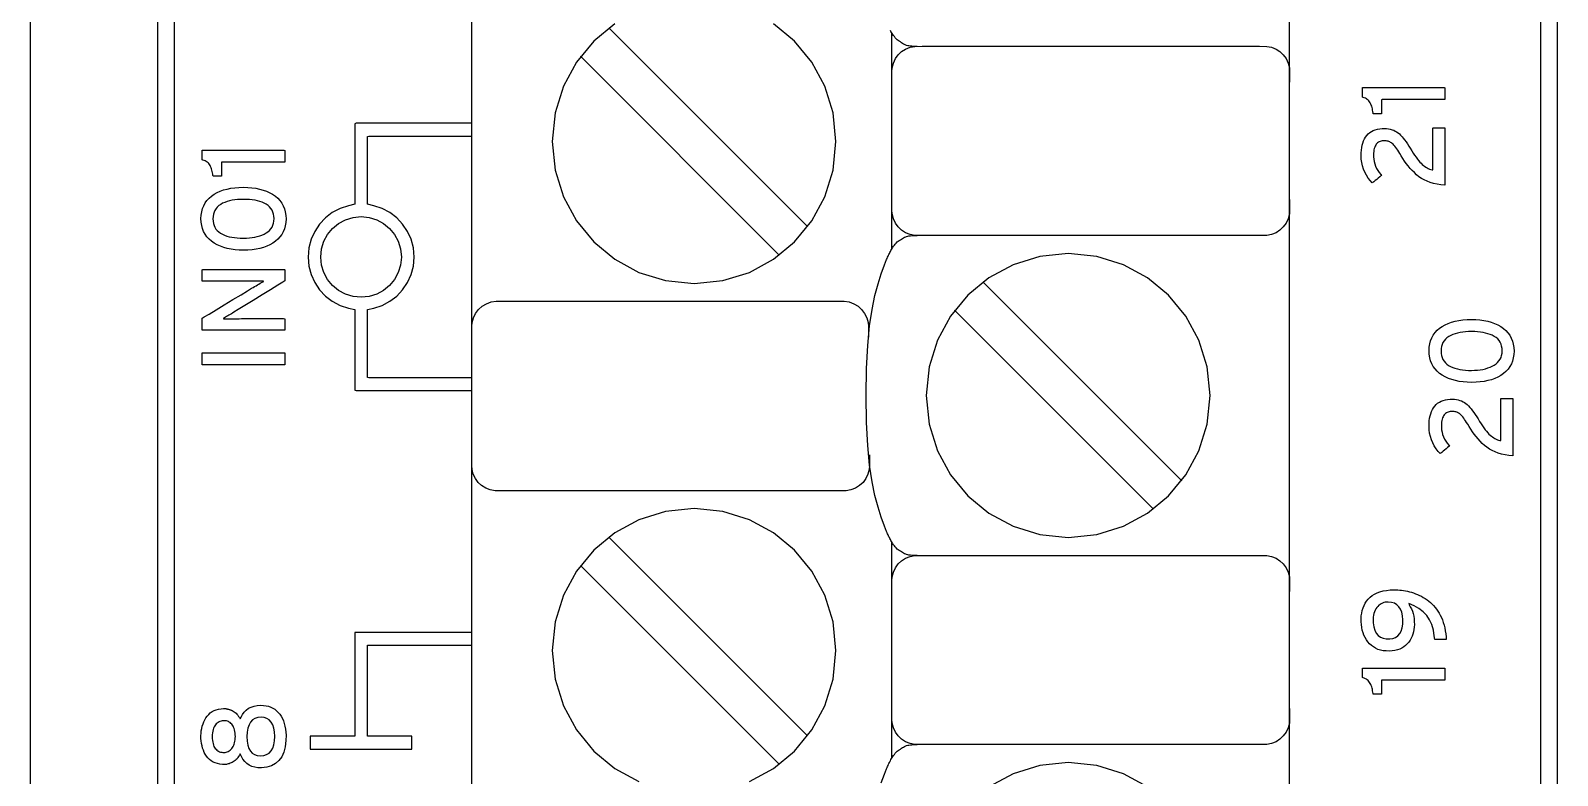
# Model space of a CAD drawing. Extents: x 1 to 47.7, y 0.2 to 33.5.
# Drawn here: x 31.599 to 33.399, y 9.34 to 10.218 of the extents above; entities that cross this region are included whole.
import ezdxf

# ---------------------------------------------------------------- set-up
doc = ezdxf.new("R2010")
doc.units = 0
doc.header["$MEASUREMENT"] = 0
doc.layers.add('6_0____DWG', color=7, linetype='CONTINUOUS')

msp = doc.modelspace()

# ---------------------------------------------------------------- linework, layer by layer
at = {"layer": '6_0____DWG'}
for points in [[(33.0831, 8.8068), (33.0831, 13.7879)], [(32.1192, 8.4885), (32.1192, 13.4655)], [(31.5991, 8.0154), (31.5991, 8.156), (31.5991, 8.2974), (31.5991, 8.4396), (31.5991, 8.5826), (31.5991, 8.7263), (31.5991, 8.8706), (31.5991, 9.0156), (31.5991, 9.1612), (31.5991, 9.4539), (31.5991, 9.7485), (31.5991, 10.0447), (31.5991, 10.342), (31.5991, 10.6402), (31.5991, 10.939), (31.5991, 11.5369), (31.5991, 11.8353), (31.5991, 12.133), (31.5991, 12.4295)], [(31.7488, 10.3148), (31.7488, 10.1911), (31.7488, 9.941), (31.7488, 9.6878), (31.7488, 9.4321), (31.7488, 9.1744), (31.7488, 8.9152), (31.7488, 8.3941), (31.7488, 7.8731)], [(33.3988, 7.8731), (33.3988, 8.3941), (33.3988, 8.9152), (33.3988, 9.1744), (33.3988, 9.4321), (33.3988, 9.6878), (33.3988, 9.941), (33.3988, 10.1911), (33.3988, 10.3148)], [(31.7688, 7.8002), (31.7688, 8.1622), (31.7688, 8.8878), (31.7688, 9.2483), (31.7688, 9.4272), (31.7688, 9.605), (31.7688, 9.7814), (31.7688, 9.9564), (31.7688, 10.1296), (31.7688, 10.3009)], [(33.3788, 10.244), (33.3788, 10.072), (33.3788, 9.8982), (33.3788, 9.7228), (33.3788, 9.5459), (33.3788, 9.3677), (33.3788, 9.0083), (33.3788, 8.6463), (33.3788, 7.9206)], [(32.2878, 10.2263), (32.263, 10.2059), (32.2425, 10.1811), (32.2271, 10.1527), (32.2173, 10.1213), (32.2139, 10.0876), (32.2173, 10.0538), (32.2271, 10.0224), (32.2425, 9.994), (32.263, 9.9692), (32.2878, 9.9488), (32.3162, 9.9333), (32.3476, 9.9236), (32.3813, 9.9202), (32.415, 9.9236), (32.4464, 9.9333), (32.4748, 9.9488), (32.4995, 9.9692), (32.5199, 9.994), (32.5353, 10.0224), (32.545, 10.0538), (32.5484, 10.0876), (32.545, 10.1213), (32.5353, 10.1527), (32.5199, 10.1811), (32.4995, 10.2059), (32.4748, 10.2263)], [(32.515, 9.9872), (32.2807, 10.2214)], [(32.6443, 10.1995), (32.6428, 10.1995), (32.6411, 10.1995), (32.6394, 10.1996), (32.6377, 10.1997), (32.6361, 10.1999), (32.6345, 10.2001), (32.633, 10.2003), (32.6317, 10.2007), (32.6306, 10.2011), (32.6293, 10.2017), (32.6281, 10.2024), (32.6268, 10.2031), (32.6256, 10.2039), (32.6243, 10.2048), (32.623, 10.2056), (32.6218, 10.2064), (32.6205, 10.2072), (32.6194, 10.2085), (32.6183, 10.2098), (32.6173, 10.2111), (32.6164, 10.2123), (32.6155, 10.2136), (32.6147, 10.2148), (32.6139, 10.216), (32.6132, 10.2172), (32.6126, 10.2185)], [(32.6144, 9.961), (32.6144, 10.2158)], [(32.4816, 9.9537), (32.2473, 10.188)], [(32.6144, 10.1573), (32.6144, 10.1578), (32.6144, 10.1592), (32.6144, 10.1611), (32.6144, 10.1633), (32.6144, 10.1655), (32.6144, 10.1675), (32.6144, 10.169), (32.6144, 10.1697), (32.6148, 10.1744), (32.6162, 10.18), (32.6186, 10.1852), (32.6218, 10.1897), (32.6258, 10.1935), (32.6305, 10.1965), (32.6357, 10.1986), (32.6413, 10.1996), (32.6499, 10.1997), (32.6844, 10.1997), (32.7412, 10.1997), (32.8114, 10.1997), (32.8861, 10.1997), (32.9563, 10.1997), (33.0131, 10.1997), (33.0476, 10.1997), (33.0562, 10.1996), (33.0619, 10.1986), (33.0671, 10.1965), (33.0717, 10.1935), (33.0757, 10.1897), (33.079, 10.1852), (33.0814, 10.18), (33.0828, 10.1744), (33.0831, 10.1697), (33.0831, 10.169), (33.0831, 10.1675), (33.0831, 10.1655), (33.0831, 10.1633), (33.0831, 10.1611), (33.0831, 10.1592), (33.0831, 10.1578), (33.0831, 10.1573)], [(33.0831, 10.0192), (33.0831, 10.0187), (33.0831, 10.0174), (33.0831, 10.0155), (33.0831, 10.0132), (33.0831, 10.011), (33.0831, 10.009), (33.0831, 10.0076), (33.0831, 10.0069), (33.0828, 10.0021), (33.0814, 9.9965), (33.079, 9.9914), (33.0757, 9.9868), (33.0717, 9.983), (33.0671, 9.98), (33.0619, 9.978), (33.0562, 9.9769), (33.0476, 9.9768), (33.0131, 9.9768), (32.9563, 9.9768), (32.8861, 9.9768), (32.8114, 9.9768), (32.7412, 9.9768), (32.6844, 9.9768), (32.6499, 9.9768), (32.6413, 9.9769), (32.6357, 9.978), (32.6305, 9.98), (32.6258, 9.983), (32.6218, 9.9868), (32.6186, 9.9914), (32.6162, 9.9965), (32.6148, 10.0021), (32.6144, 10.0069), (32.6144, 10.0076), (32.6144, 10.009), (32.6144, 10.011), (32.6144, 10.0132), (32.6144, 10.0155), (32.6144, 10.0174), (32.6144, 10.0187), (32.6144, 10.0192)], [(32.6443, 9.5995), (32.6428, 9.5995), (32.6411, 9.5995), (32.6394, 9.5996), (32.6377, 9.5997), (32.6361, 9.5999), (32.6345, 9.6001), (32.633, 9.6003), (32.6317, 9.6007), (32.6306, 9.6011), (32.6293, 9.6017), (32.6281, 9.6024), (32.6268, 9.6031), (32.6256, 9.6039), (32.6243, 9.6048), (32.623, 9.6056), (32.6218, 9.6064), (32.6205, 9.6072), (32.6194, 9.6085), (32.6183, 9.6098), (32.6173, 9.611), (32.6164, 9.6123), (32.6155, 9.6135), (32.6147, 9.6148), (32.6139, 9.616), (32.6132, 9.6172), (32.6126, 9.6185), (32.6119, 9.6196), (32.6114, 9.6207), (32.6109, 9.6218), (32.6103, 9.6229), (32.6098, 9.624), (32.6093, 9.6252), (32.6087, 9.6265), (32.6081, 9.628), (32.6057, 9.6343), (32.6018, 9.6446), (32.598, 9.6564), (32.5944, 9.6702), (32.591, 9.6866), (32.5881, 9.706), (32.5859, 9.7291), (32.5844, 9.7563), (32.5839, 9.7882), (32.5844, 9.82), (32.5859, 9.8472), (32.5881, 9.8703), (32.591, 9.8897), (32.5944, 9.9061), (32.598, 9.9199), (32.6018, 9.9317), (32.6057, 9.942), (32.6081, 9.9483), (32.6087, 9.9498), (32.6093, 9.9511), (32.6098, 9.9523), (32.6103, 9.9534), (32.6109, 9.9545), (32.6114, 9.9556), (32.6119, 9.9567), (32.6126, 9.9578), (32.6132, 9.9591), (32.6139, 9.9603), (32.6147, 9.9615), (32.6155, 9.9628), (32.6164, 9.964), (32.6173, 9.9653), (32.6183, 9.9665), (32.6194, 9.9679), (32.6205, 9.9691), (32.6218, 9.9699), (32.623, 9.9707), (32.6243, 9.9715), (32.6256, 9.9724), (32.6268, 9.9732), (32.6281, 9.9739), (32.6293, 9.9746), (32.6306, 9.9752), (32.6317, 9.9756), (32.633, 9.976), (32.6345, 9.9762), (32.6361, 9.9764), (32.6377, 9.9766), (32.6394, 9.9767), (32.6411, 9.9768), (32.6428, 9.9768), (32.6443, 9.9768)], [(32.956, 9.6878), (32.7217, 9.9221)], [(32.1192, 9.8571), (32.1192, 9.8577), (32.1192, 9.859), (32.1192, 9.8609), (32.1192, 9.8631), (32.1192, 9.8653), (32.1192, 9.8673), (32.1192, 9.8688), (32.1192, 9.8695), (32.1195, 9.8743), (32.1211, 9.8799), (32.1236, 9.885), (32.1271, 9.8895), (32.1314, 9.8933), (32.1364, 9.8963), (32.1419, 9.8984), (32.148, 9.8994), (32.1567, 9.8995), (32.1907, 9.8995), (32.2468, 9.8995), (32.3161, 9.8995), (32.3898, 9.8995), (32.4591, 9.8995), (32.5152, 9.8995), (32.5492, 9.8995), (32.5579, 9.8994), (32.5639, 9.8984), (32.5695, 9.8963), (32.5745, 9.8933), (32.5787, 9.8895), (32.5822, 9.885), (32.5848, 9.8799), (32.5863, 9.8743), (32.5867, 9.8695), (32.5867, 9.8688), (32.5867, 9.8673), (32.5867, 9.8653), (32.5867, 9.8631), (32.5867, 9.8609), (32.5867, 9.859), (32.5867, 9.8577), (32.5867, 9.8571)], [(32.9226, 9.6544), (32.6883, 9.8887)], [(31.8987, 9.8244), (31.8015, 9.8244), (31.8015, 9.8385), (31.8987, 9.8385), (31.8987, 9.8244)], [(32.5879, 9.7182), (32.5879, 9.7177), (32.5879, 9.7163), (32.5879, 9.7144), (32.5879, 9.7122), (32.5879, 9.71), (32.5879, 9.708), (32.5879, 9.7065), (32.5879, 9.7058), (32.5875, 9.7011), (32.586, 9.6955), (32.5836, 9.6903), (32.5803, 9.6858), (32.5762, 9.682), (32.5714, 9.679), (32.5661, 9.6769), (32.5604, 9.6759), (32.5518, 9.6758), (32.5174, 9.6758), (32.4607, 9.6758), (32.3907, 9.6758), (32.3163, 9.6758), (32.2463, 9.6758), (32.1896, 9.6758), (32.1553, 9.6758), (32.1466, 9.6759), (32.1409, 9.6769), (32.1356, 9.679), (32.1308, 9.682), (32.1267, 9.6858), (32.1234, 9.6903), (32.121, 9.6955), (32.1195, 9.7011), (32.1192, 9.7058), (32.1192, 9.7065), (32.1192, 9.708), (32.1192, 9.71), (32.1192, 9.7122), (32.1192, 9.7144), (32.1192, 9.7163), (32.1192, 9.7177), (32.1192, 9.7182)], [(32.4464, 9.3333), (32.4748, 9.3487), (32.4995, 9.3692), (32.5199, 9.394), (32.5353, 9.4224), (32.545, 9.4538), (32.5484, 9.4876), (32.545, 9.5213), (32.5353, 9.5527), (32.5199, 9.5811), (32.4995, 9.6058), (32.4748, 9.6263), (32.4464, 9.6417), (32.415, 9.6515), (32.3813, 9.6549), (32.3476, 9.6515), (32.3162, 9.6417), (32.2878, 9.6263), (32.263, 9.6058), (32.2425, 9.5811), (32.2271, 9.5527), (32.2173, 9.5213), (32.2139, 9.4876), (32.2173, 9.4538), (32.2271, 9.4224), (32.2425, 9.394), (32.263, 9.3692), (32.2878, 9.3487), (32.3162, 9.3333)], [(32.515, 9.3872), (32.2807, 9.6214)], [(32.6144, 9.361), (32.6144, 9.6158)], [(32.6144, 9.5573), (32.6144, 9.5578), (32.6144, 9.5592), (32.6144, 9.5611), (32.6144, 9.5633), (32.6144, 9.5655), (32.6144, 9.5675), (32.6144, 9.569), (32.6144, 9.5697), (32.6148, 9.5744), (32.6162, 9.58), (32.6186, 9.5852), (32.6218, 9.5897), (32.6258, 9.5935), (32.6305, 9.5965), (32.6357, 9.5986), (32.6413, 9.5996), (32.6499, 9.5997), (32.6844, 9.5997), (32.7412, 9.5997), (32.8114, 9.5997), (32.8861, 9.5997), (32.9563, 9.5997), (33.0131, 9.5997), (33.0476, 9.5997), (33.0562, 9.5996), (33.0619, 9.5986), (33.0671, 9.5965), (33.0717, 9.5935), (33.0757, 9.5897), (33.079, 9.5852), (33.0814, 9.58), (33.0828, 9.5744), (33.0831, 9.5697), (33.0831, 9.569), (33.0831, 9.5675), (33.0831, 9.5655), (33.0831, 9.5633), (33.0831, 9.5611), (33.0831, 9.5592), (33.0831, 9.5578), (33.0831, 9.5573)], [(32.4816, 9.3537), (32.2473, 9.588)], [(31.9287, 9.3865), (31.9287, 9.3715), (32.0487, 9.3715), (32.0487, 9.3865), (31.9962, 9.3865), (31.9962, 9.494), (32.1191, 9.494), (32.1191, 9.509), (31.9812, 9.509), (31.9812, 9.3865), (31.9287, 9.3865)], [(33.0831, 9.4192), (33.0831, 9.4187), (33.0831, 9.4174), (33.0831, 9.4155), (33.0831, 9.4133), (33.0831, 9.411), (33.0831, 9.409), (33.0831, 9.4076), (33.0831, 9.4069), (33.0828, 9.4021), (33.0814, 9.3965), (33.079, 9.3914), (33.0757, 9.3869), (33.0717, 9.383), (33.0671, 9.38), (33.0619, 9.378), (33.0562, 9.3769), (33.0476, 9.3768), (33.0131, 9.3768), (32.9563, 9.3768), (32.8861, 9.3768), (32.8114, 9.3768), (32.7412, 9.3768), (32.6844, 9.3768), (32.6499, 9.3768), (32.6413, 9.3769), (32.6357, 9.378), (32.6305, 9.38), (32.6258, 9.383), (32.6218, 9.3869), (32.6186, 9.3914), (32.6162, 9.3965), (32.6148, 9.4021), (32.6144, 9.4069), (32.6144, 9.4076), (32.6144, 9.409), (32.6144, 9.411), (32.6144, 9.4133), (32.6144, 9.4155), (32.6144, 9.4174), (32.6144, 9.4187), (32.6144, 9.4192)], [(32.6018, 9.3317), (32.6057, 9.342), (32.6081, 9.3483), (32.6087, 9.3498), (32.6093, 9.3511), (32.6098, 9.3523), (32.6103, 9.3535), (32.6109, 9.3545), (32.6114, 9.3556), (32.6119, 9.3567), (32.6126, 9.3578), (32.6132, 9.3591), (32.6139, 9.3603), (32.6147, 9.3615), (32.6155, 9.3627), (32.6164, 9.364), (32.6173, 9.3652), (32.6183, 9.3665), (32.6194, 9.3678), (32.6205, 9.3691), (32.6218, 9.3699), (32.623, 9.3707), (32.6243, 9.3715), (32.6256, 9.3724), (32.6268, 9.3732), (32.6281, 9.3739), (32.6293, 9.3746), (32.6306, 9.3752), (32.6317, 9.3756), (32.633, 9.376), (32.6345, 9.3762), (32.6361, 9.3764), (32.6377, 9.3766), (32.6394, 9.3767), (32.6411, 9.3768), (32.6428, 9.3768), (32.6443, 9.3768)], [(32.9158, 9.3269), (32.8874, 9.3423), (32.856, 9.3521), (32.8223, 9.3555), (32.7886, 9.3521), (32.7572, 9.3423), (32.7288, 9.3269)]]:
    msp.add_lwpolyline(points, dxfattribs=at)
for points in [[(33.2661, 10.1369), (33.2633, 10.1369), (33.2557, 10.1369), (33.2448, 10.1369), (33.2322, 10.1369), (33.2191, 10.1369), (33.2072, 10.1369), (33.1978, 10.1369), (33.1924, 10.1369), (33.1916, 10.1368), (33.1916, 10.1356), (33.1916, 10.1335), (33.1916, 10.1308), (33.1916, 10.1279), (33.1916, 10.125), (33.1916, 10.1226), (33.1916, 10.1209), (33.1916, 10.1202), (33.1912, 10.1202), (33.1902, 10.1202), (33.1887, 10.1202), (33.187, 10.1202), (33.1853, 10.1202), (33.1837, 10.1202), (33.1824, 10.1202), (33.1817, 10.1202), (33.1815, 10.1211), (33.1813, 10.1228), (33.181, 10.1244), (33.1807, 10.126), (33.1803, 10.1275), (33.1799, 10.129), (33.1794, 10.1304), (33.1788, 10.1317), (33.1781, 10.133), (33.1774, 10.1342), (33.1766, 10.1353), (33.1757, 10.1362), (33.1747, 10.1371), (33.1736, 10.1378), (33.1724, 10.1385), (33.1711, 10.139), (33.1697, 10.1395), (33.169, 10.1397), (33.169, 10.1406), (33.169, 10.142), (33.169, 10.1438), (33.169, 10.1458), (33.169, 10.1478), (33.169, 10.1494), (33.169, 10.1506), (33.169, 10.151), (33.1727, 10.151), (33.1826, 10.151), (33.1967, 10.151), (33.2133, 10.151), (33.2303, 10.151), (33.2459, 10.151), (33.2581, 10.151), (33.2652, 10.151), (33.2661, 10.1509), (33.2661, 10.1499), (33.2661, 10.1481), (33.2661, 10.1458), (33.2661, 10.1434), (33.2661, 10.141), (33.2661, 10.1389), (33.2661, 10.1375)], [(31.9262, 9.9514), (31.9271, 9.9407), (31.9298, 9.9306), (31.9341, 9.9212), (31.9398, 9.9128), (31.9467, 9.9054), (31.9548, 9.8992), (31.9639, 9.8944), (31.9738, 9.8911), (31.9812, 9.8894), (31.9812, 9.8841), (31.9812, 9.8734), (31.9812, 9.8591), (31.9812, 9.843), (31.9812, 9.8268), (31.9812, 9.8121), (31.9812, 9.8008), (31.9812, 9.7946), (31.9829, 9.794), (31.993, 9.794), (32.0101, 9.794), (32.0317, 9.794), (32.0552, 9.794), (32.0782, 9.794), (32.0982, 9.794), (32.1126, 9.794), (32.119, 9.794), (32.1191, 9.7944), (32.1191, 9.7957), (32.1191, 9.7977), (32.1191, 9.8002), (32.1191, 9.8027), (32.1191, 9.8052), (32.1191, 9.8072), (32.1191, 9.8086), (32.119, 9.809), (32.1133, 9.809), (32.1005, 9.809), (32.0827, 9.809), (32.0622, 9.809), (32.0412, 9.809), (32.022, 9.809), (32.0068, 9.809), (31.9977, 9.809), (31.9962, 9.8095), (31.9962, 9.8148), (31.9962, 9.8243), (31.9962, 9.8366), (31.9962, 9.8503), (31.9962, 9.8639), (31.9962, 9.876), (31.9962, 9.885), (31.9962, 9.8895), (32.0037, 9.8911), (32.0135, 9.8944), (32.0226, 9.8992), (32.0307, 9.9054), (32.0376, 9.9128), (32.0433, 9.9212), (32.0476, 9.9306), (32.0503, 9.9407), (32.0512, 9.9514), (32.0503, 9.9622), (32.0476, 9.9723), (32.0433, 9.9816), (32.0376, 9.9901), (32.0307, 9.9975), (32.0226, 10.0037), (32.0135, 10.0085), (32.0037, 10.0118), (31.9962, 10.0135), (31.9962, 10.018), (31.9962, 10.027), (31.9962, 10.039), (31.9962, 10.0526), (31.9962, 10.0663), (31.9962, 10.0786), (31.9962, 10.0882), (31.9962, 10.0934), (31.9977, 10.094), (32.0068, 10.094), (32.022, 10.094), (32.0412, 10.094), (32.0622, 10.094), (32.0827, 10.094), (32.1005, 10.094), (32.1133, 10.094), (32.119, 10.094), (32.1191, 10.0944), (32.1191, 10.0957), (32.1191, 10.0977), (32.1191, 10.1002), (32.1191, 10.1027), (32.1191, 10.1052), (32.1191, 10.1072), (32.1191, 10.1085), (32.119, 10.109), (32.1126, 10.109), (32.0982, 10.109), (32.0782, 10.109), (32.0552, 10.109), (32.0317, 10.109), (32.0101, 10.109), (31.993, 10.109), (31.9829, 10.109), (31.9812, 10.1083), (31.9812, 10.1021), (31.9812, 10.0908), (31.9812, 10.0761), (31.9812, 10.0599), (31.9812, 10.0438), (31.9812, 10.0295), (31.9812, 10.0188), (31.9812, 10.0135), (31.9738, 10.0118), (31.9639, 10.0085), (31.9548, 10.0037), (31.9467, 9.9975), (31.9398, 9.9901), (31.9341, 9.9816), (31.9298, 9.9723), (31.9271, 9.9622)], [(33.2661, 10.0362), (33.2615, 10.0366), (33.2571, 10.0373), (33.2529, 10.0381), (33.2489, 10.0393), (33.2452, 10.0406), (33.2417, 10.0422), (33.2385, 10.044), (33.2355, 10.046), (33.2328, 10.0483), (33.2302, 10.0508), (33.2277, 10.0533), (33.2253, 10.0559), (33.223, 10.0587), (33.2207, 10.0615), (33.2186, 10.0645), (33.2166, 10.0675), (33.2146, 10.0707), (33.213, 10.0734), (33.2118, 10.0754), (33.2106, 10.0773), (33.2094, 10.079), (33.2082, 10.0805), (33.2071, 10.0819), (33.2061, 10.0832), (33.2051, 10.0842), (33.2041, 10.0851), (33.2031, 10.0858), (33.2021, 10.0864), (33.2011, 10.087), (33.2001, 10.0874), (33.1991, 10.0878), (33.198, 10.0881), (33.197, 10.0883), (33.1959, 10.0884), (33.1948, 10.0884), (33.1935, 10.0884), (33.1922, 10.0883), (33.191, 10.088), (33.1899, 10.0876), (33.1888, 10.0872), (33.1878, 10.0866), (33.1869, 10.0859), (33.1861, 10.0852), (33.1853, 10.0843), (33.1846, 10.0832), (33.1839, 10.082), (33.1834, 10.0807), (33.1829, 10.0792), (33.1825, 10.0776), (33.1822, 10.0758), (33.182, 10.0739), (33.1819, 10.0718), (33.1819, 10.0694), (33.1822, 10.0666), (33.1827, 10.0638), (33.1834, 10.0611), (33.1844, 10.0585), (33.1856, 10.0559), (33.1871, 10.0534), (33.1888, 10.051), (33.1907, 10.0487), (33.1915, 10.0476), (33.1907, 10.0469), (33.1894, 10.0458), (33.1876, 10.0444), (33.1858, 10.0429), (33.1839, 10.0414), (33.1823, 10.0401), (33.1811, 10.0391), (33.1806, 10.0387), (33.1784, 10.0411), (33.1759, 10.0444), (33.1737, 10.0478), (33.1718, 10.0514), (33.1703, 10.055), (33.1691, 10.0588), (33.1682, 10.0627), (33.1676, 10.0667), (33.1674, 10.0708), (33.1675, 10.0742), (33.1677, 10.0773), (33.1681, 10.0803), (33.1687, 10.0831), (33.1695, 10.0857), (33.1704, 10.0882), (33.1715, 10.0905), (33.1727, 10.0927), (33.1741, 10.0946), (33.1758, 10.0964), (33.1776, 10.098), (33.1796, 10.0993), (33.1818, 10.1004), (33.1841, 10.1013), (33.1867, 10.102), (33.1894, 10.1025), (33.1923, 10.1028), (33.195, 10.1028), (33.1974, 10.1027), (33.1997, 10.1024), (33.2018, 10.102), (33.2039, 10.1014), (33.2058, 10.1007), (33.2076, 10.0998), (33.2093, 10.0989), (33.2109, 10.0977), (33.2125, 10.0964), (33.214, 10.0949), (33.2156, 10.0932), (33.2171, 10.0913), (33.2187, 10.0893), (33.2204, 10.0871), (33.222, 10.0847), (33.2236, 10.0822), (33.2253, 10.0795), (33.2271, 10.0766), (33.2288, 10.0739), (33.2305, 10.0713), (33.2321, 10.069), (33.2337, 10.0669), (33.2352, 10.065), (33.2367, 10.0633), (33.2381, 10.0618), (33.2394, 10.0605), (33.2408, 10.0593), (33.2422, 10.0583), (33.2436, 10.0573), (33.2451, 10.0565), (33.2465, 10.0557), (33.248, 10.0551), (33.2495, 10.0546), (33.251, 10.0541), (33.252, 10.0541), (33.252, 10.057), (33.252, 10.0626), (33.252, 10.07), (33.252, 10.0784), (33.252, 10.0868), (33.252, 10.0943), (33.252, 10.1002), (33.252, 10.1034), (33.2522, 10.1038), (33.2532, 10.1038), (33.2549, 10.1038), (33.2571, 10.1038), (33.2595, 10.1038), (33.2618, 10.1038), (33.2639, 10.1038), (33.2654, 10.1038), (33.2661, 10.1038), (33.2661, 10.1023), (33.2661, 10.0966), (33.2661, 10.0878), (33.2661, 10.077), (33.2661, 10.0655), (33.2661, 10.0545), (33.2661, 10.0451), (33.2661, 10.0387)], [(31.8987, 10.0632), (31.8959, 10.0632), (31.8883, 10.0632), (31.8774, 10.0632), (31.8647, 10.0632), (31.8517, 10.0632), (31.8397, 10.0632), (31.8303, 10.0632), (31.8249, 10.0632), (31.8242, 10.063), (31.8242, 10.0618), (31.8242, 10.0597), (31.8242, 10.057), (31.8242, 10.0541), (31.8242, 10.0512), (31.8242, 10.0488), (31.8242, 10.0471), (31.8242, 10.0465), (31.8238, 10.0465), (31.8228, 10.0465), (31.8213, 10.0465), (31.8196, 10.0465), (31.8178, 10.0465), (31.8162, 10.0465), (31.815, 10.0465), (31.8142, 10.0465), (31.8141, 10.0473), (31.8139, 10.049), (31.8136, 10.0506), (31.8133, 10.0522), (31.8129, 10.0537), (31.8124, 10.0552), (31.8119, 10.0566), (31.8113, 10.0579), (31.8107, 10.0592), (31.81, 10.0604), (31.8092, 10.0615), (31.8083, 10.0624), (31.8073, 10.0633), (31.8062, 10.0641), (31.805, 10.0647), (31.8037, 10.0652), (31.8023, 10.0657), (31.8015, 10.066), (31.8015, 10.0668), (31.8015, 10.0682), (31.8015, 10.0701), (31.8015, 10.0721), (31.8015, 10.074), (31.8015, 10.0757), (31.8015, 10.0768), (31.8015, 10.0773), (31.8052, 10.0773), (31.8151, 10.0773), (31.8293, 10.0773), (31.8458, 10.0773), (31.8628, 10.0773), (31.8784, 10.0773), (31.8907, 10.0773), (31.8977, 10.0773), (31.8987, 10.0771), (31.8987, 10.0761), (31.8987, 10.0743), (31.8987, 10.0721), (31.8987, 10.0696), (31.8987, 10.0672), (31.8987, 10.0651), (31.8987, 10.0637)], [(31.8499, 10.0336), (31.8551, 10.0335), (31.86, 10.0331), (31.8647, 10.0324), (31.8691, 10.0315), (31.8733, 10.0303), (31.8772, 10.0289), (31.881, 10.0272), (31.8844, 10.0253), (31.8877, 10.023), (31.8906, 10.0206), (31.8931, 10.0178), (31.8952, 10.0149), (31.897, 10.0117), (31.8983, 10.0082), (31.8994, 10.0045), (31.9, 10.0005), (31.9003, 9.9963), (31.9, 9.9922), (31.8994, 9.9882), (31.8984, 9.9846), (31.897, 9.9811), (31.8952, 9.978), (31.8931, 9.975), (31.8906, 9.9723), (31.8878, 9.9699), (31.8846, 9.9676), (31.8812, 9.9657), (31.8775, 9.964), (31.8736, 9.9626), (31.8694, 9.9614), (31.865, 9.9605), (31.8603, 9.9598), (31.8554, 9.9595), (31.8502, 9.9593), (31.8451, 9.9595), (31.8401, 9.9599), (31.8355, 9.9605), (31.831, 9.9614), (31.8268, 9.9626), (31.8229, 9.9641), (31.8191, 9.9658), (31.8157, 9.9678), (31.8124, 9.97), (31.8095, 9.9725), (31.807, 9.9752), (31.8049, 9.9782), (31.8031, 9.9814), (31.8018, 9.9848), (31.8008, 9.9885), (31.8002, 9.9924), (31.8, 9.9966), (31.8002, 10.0008), (31.8008, 10.0047), (31.8018, 10.0084), (31.8032, 10.0119), (31.8049, 10.0151), (31.807, 10.018), (31.8095, 10.0207), (31.8123, 10.0232), (31.8155, 10.0254), (31.8189, 10.0273), (31.8226, 10.029), (31.8266, 10.0304), (31.8307, 10.0315), (31.8352, 10.0324), (31.8398, 10.0331), (31.8448, 10.0335)], [(31.8502, 10.0193), (31.8466, 10.0193), (31.8431, 10.0191), (31.8398, 10.0187), (31.8367, 10.0182), (31.8337, 10.0175), (31.8308, 10.0167), (31.8281, 10.0158), (31.8255, 10.0147), (31.8232, 10.0134), (31.8211, 10.012), (31.8192, 10.0103), (31.8177, 10.0085), (31.8164, 10.0064), (31.8154, 10.0042), (31.8147, 10.0018), (31.8142, 9.9991), (31.8141, 9.9963), (31.8142, 9.9936), (31.8147, 9.991), (31.8154, 9.9886), (31.8164, 9.9864), (31.8176, 9.9844), (31.8192, 9.9825), (31.821, 9.9809), (31.8231, 9.9795), (31.8254, 9.9782), (31.8279, 9.9771), (31.8305, 9.9761), (31.8334, 9.9753), (31.8364, 9.9747), (31.8395, 9.9742), (31.8428, 9.9738), (31.8463, 9.9736), (31.8499, 9.9736), (31.8535, 9.9736), (31.857, 9.9739), (31.8603, 9.9743), (31.8634, 9.9748), (31.8664, 9.9755), (31.8692, 9.9763), (31.8719, 9.9773), (31.8744, 9.9785), (31.8768, 9.9797), (31.8789, 9.9812), (31.8808, 9.9828), (31.8824, 9.9847), (31.8838, 9.9867), (31.8848, 9.9889), (31.8855, 9.9913), (31.886, 9.9938), (31.8862, 9.9966), (31.886, 9.9994), (31.8855, 10.002), (31.8848, 10.0044), (31.8838, 10.0066), (31.8825, 10.0087), (31.8809, 10.0105), (31.879, 10.0121), (31.8769, 10.0136), (31.8745, 10.0148), (31.872, 10.0159), (31.8694, 10.0168), (31.8666, 10.0176), (31.8637, 10.0182), (31.8605, 10.0187), (31.8573, 10.0191), (31.8538, 10.0193)], [(32.0362, 9.9514), (32.0352, 9.9419), (32.0325, 9.933), (32.0281, 9.9249), (32.0223, 9.9179), (32.0152, 9.9121), (32.0072, 9.9077), (31.9983, 9.9049), (31.9887, 9.904), (31.9792, 9.9049), (31.9702, 9.9077), (31.9622, 9.9121), (31.9551, 9.9179), (31.9493, 9.9249), (31.9449, 9.933), (31.9422, 9.9419), (31.9412, 9.9514), (31.9422, 9.961), (31.9449, 9.9699), (31.9493, 9.978), (31.9551, 9.985), (31.9622, 9.9908), (31.9702, 9.9952), (31.9792, 9.998), (31.9887, 9.999), (31.9983, 9.998), (32.0072, 9.9952), (32.0152, 9.9908), (32.0223, 9.985), (32.0281, 9.978), (32.0325, 9.9699), (32.0352, 9.961)], [(32.8223, 9.6208), (32.856, 9.6242), (32.8874, 9.634), (32.9158, 9.6494), (32.9405, 9.6698), (32.9609, 9.6946), (32.9763, 9.7231), (32.986, 9.7545), (32.9894, 9.7882), (32.986, 9.8219), (32.9763, 9.8533), (32.9609, 9.8817), (32.9405, 9.9065), (32.9158, 9.9269), (32.8874, 9.9423), (32.856, 9.9521), (32.8223, 9.9555), (32.7886, 9.9521), (32.7572, 9.9423), (32.7288, 9.9269), (32.704, 9.9065), (32.6835, 9.8817), (32.6681, 9.8533), (32.6583, 9.8219), (32.6549, 9.7882), (32.6583, 9.7545), (32.6681, 9.7231), (32.6835, 9.6946), (32.704, 9.6698), (32.7288, 9.6494), (32.7572, 9.634), (32.7886, 9.6242)], [(31.8987, 9.9232), (31.8965, 9.9218), (31.8906, 9.9182), (31.882, 9.9129), (31.872, 9.9067), (31.8615, 9.9003), (31.8518, 9.8943), (31.8439, 9.8894), (31.8389, 9.8864), (31.8373, 9.8854), (31.8358, 9.8845), (31.8343, 9.8836), (31.8329, 9.8827), (31.8315, 9.8819), (31.8301, 9.8811), (31.8288, 9.8804), (31.8276, 9.8796), (31.8263, 9.8789), (31.8271, 9.8786), (31.8295, 9.8786), (31.8319, 9.8786), (31.8344, 9.8786), (31.8369, 9.8787), (31.8396, 9.8787), (31.8423, 9.8787), (31.8451, 9.8787), (31.8479, 9.8788), (31.8497, 9.8788), (31.8542, 9.8788), (31.861, 9.8788), (31.8692, 9.8788), (31.8778, 9.8788), (31.886, 9.8788), (31.8928, 9.8788), (31.8973, 9.8788), (31.8987, 9.8787), (31.8987, 9.8781), (31.8987, 9.8767), (31.8987, 9.8747), (31.8987, 9.8724), (31.8987, 9.8701), (31.8987, 9.8679), (31.8987, 9.8662), (31.8987, 9.8652), (31.898, 9.8651), (31.8917, 9.8651), (31.8803, 9.8651), (31.8654, 9.8651), (31.8489, 9.8651), (31.8326, 9.8651), (31.8181, 9.8651), (31.8072, 9.8651), (31.8018, 9.8651), (31.8015, 9.8653), (31.8015, 9.8665), (31.8015, 9.8684), (31.8015, 9.8707), (31.8015, 9.8731), (31.8015, 9.8755), (31.8015, 9.8775), (31.8015, 9.8789), (31.8015, 9.8794), (31.8037, 9.8808), (31.8095, 9.8842), (31.8178, 9.8893), (31.8275, 9.8951), (31.8377, 9.9013), (31.8472, 9.907), (31.8549, 9.9116), (31.8597, 9.9145), (31.8614, 9.9155), (31.8632, 9.9166), (31.8649, 9.9176), (31.8666, 9.9186), (31.8682, 9.9195), (31.8698, 9.9204), (31.8713, 9.9212), (31.8727, 9.922), (31.8741, 9.9227), (31.8733, 9.923), (31.8709, 9.923), (31.8684, 9.923), (31.8658, 9.923), (31.8632, 9.9229), (31.8606, 9.9229), (31.8578, 9.9229), (31.855, 9.9229), (31.8521, 9.9229), (31.8503, 9.9229), (31.8458, 9.9229), (31.839, 9.9229), (31.8309, 9.9229), (31.8223, 9.9229), (31.8142, 9.9229), (31.8074, 9.9229), (31.8029, 9.9229), (31.8015, 9.9229), (31.8015, 9.9236), (31.8015, 9.925), (31.8015, 9.927), (31.8015, 9.9293), (31.8015, 9.9316), (31.8015, 9.9337), (31.8015, 9.9354), (31.8015, 9.9364), (31.8022, 9.9366), (31.8085, 9.9366), (31.82, 9.9366), (31.8348, 9.9366), (31.8513, 9.9366), (31.8677, 9.9366), (31.8822, 9.9366), (31.893, 9.9366), (31.8984, 9.9366), (31.8987, 9.9363), (31.8987, 9.9353), (31.8987, 9.9335), (31.8987, 9.9314), (31.8987, 9.9291), (31.8987, 9.9269), (31.8987, 9.925), (31.8987, 9.9237)], [(33.2974, 9.8778), (33.3026, 9.8777), (33.3075, 9.8773), (33.3122, 9.8767), (33.3166, 9.8757), (33.3208, 9.8746), (33.3247, 9.8731), (33.3284, 9.8714), (33.3319, 9.8695), (33.3352, 9.8673), (33.338, 9.8648), (33.3405, 9.8621), (33.3427, 9.8591), (33.3444, 9.8559), (33.3458, 9.8524), (33.3468, 9.8487), (33.3475, 9.8448), (33.3478, 9.8406), (33.3475, 9.8364), (33.3468, 9.8325), (33.3458, 9.8288), (33.3445, 9.8254), (33.3427, 9.8222), (33.3406, 9.8193), (33.3381, 9.8166), (33.3353, 9.8141), (33.3321, 9.8119), (33.3287, 9.8099), (33.325, 9.8083), (33.3211, 9.8068), (33.3169, 9.8057), (33.3125, 9.8047), (33.3078, 9.8041), (33.3029, 9.8037), (33.2977, 9.8036), (33.2925, 9.8037), (33.2876, 9.8041), (33.2829, 9.8048), (33.2785, 9.8057), (33.2743, 9.8069), (33.2703, 9.8083), (33.2666, 9.81), (33.2631, 9.812), (33.2599, 9.8142), (33.257, 9.8167), (33.2545, 9.8195), (33.2524, 9.8224), (33.2506, 9.8256), (33.2493, 9.8291), (33.2483, 9.8327), (33.2477, 9.8367), (33.2475, 9.8408), (33.2477, 9.845), (33.2483, 9.849), (33.2493, 9.8527), (33.2507, 9.8561), (33.2524, 9.8593), (33.2545, 9.8623), (33.257, 9.865), (33.2598, 9.8674), (33.263, 9.8696), (33.2664, 9.8715), (33.2701, 9.8732), (33.274, 9.8746), (33.2782, 9.8758), (33.2827, 9.8767), (33.2873, 9.8773), (33.2923, 9.8777)], [(33.2977, 9.8636), (33.2941, 9.8635), (33.2906, 9.8633), (33.2873, 9.8629), (33.2841, 9.8624), (33.2811, 9.8618), (33.2783, 9.861), (33.2756, 9.86), (33.273, 9.8589), (33.2707, 9.8577), (33.2685, 9.8562), (33.2667, 9.8546), (33.2652, 9.8527), (33.2639, 9.8507), (33.2629, 9.8484), (33.2622, 9.846), (33.2617, 9.8434), (33.2616, 9.8406), (33.2617, 9.8378), (33.2622, 9.8352), (33.2629, 9.8328), (33.2639, 9.8306), (33.2651, 9.8286), (33.2667, 9.8268), (33.2685, 9.8252), (33.2705, 9.8237), (33.2729, 9.8225), (33.2754, 9.8213), (33.278, 9.8204), (33.2809, 9.8196), (33.2838, 9.8189), (33.287, 9.8184), (33.2903, 9.818), (33.2938, 9.8178), (33.2974, 9.8178), (33.301, 9.8179), (33.3045, 9.8181), (33.3078, 9.8185), (33.3109, 9.819), (33.3139, 9.8197), (33.3167, 9.8206), (33.3194, 9.8215), (33.3219, 9.8227), (33.3242, 9.824), (33.3264, 9.8254), (33.3283, 9.8271), (33.3299, 9.8289), (33.3312, 9.8309), (33.3323, 9.8331), (33.333, 9.8355), (33.3335, 9.8381), (33.3336, 9.8408), (33.3335, 9.8436), (33.333, 9.8463), (33.3323, 9.8487), (33.3313, 9.8509), (33.33, 9.8529), (33.3284, 9.8548), (33.3265, 9.8564), (33.3244, 9.8578), (33.322, 9.8591), (33.3195, 9.8601), (33.3169, 9.861), (33.3141, 9.8618), (33.3111, 9.8625), (33.308, 9.863), (33.3047, 9.8633), (33.3013, 9.8635)], [(33.3462, 9.7172), (33.3415, 9.7176), (33.3371, 9.7183), (33.3329, 9.7192), (33.329, 9.7203), (33.3253, 9.7216), (33.3218, 9.7232), (33.3186, 9.725), (33.3156, 9.7271), (33.3128, 9.7293), (33.3102, 9.7318), (33.3077, 9.7343), (33.3053, 9.737), (33.303, 9.7397), (33.3008, 9.7425), (33.2987, 9.7455), (33.2966, 9.7485), (33.2947, 9.7517), (33.2931, 9.7544), (33.2918, 9.7564), (33.2906, 9.7583), (33.2894, 9.76), (33.2883, 9.7616), (33.2872, 9.7629), (33.2861, 9.7642), (33.2851, 9.7652), (33.2841, 9.7661), (33.2832, 9.7668), (33.2822, 9.7674), (33.2812, 9.768), (33.2802, 9.7684), (33.2791, 9.7688), (33.2781, 9.7691), (33.277, 9.7693), (33.2759, 9.7694), (33.2748, 9.7695), (33.2735, 9.7694), (33.2723, 9.7693), (33.2711, 9.769), (33.2699, 9.7687), (33.2689, 9.7682), (33.2679, 9.7676), (33.267, 9.767), (33.2661, 9.7662), (33.2653, 9.7653), (33.2646, 9.7642), (33.264, 9.763), (33.2634, 9.7617), (33.2629, 9.7602), (33.2626, 9.7586), (33.2623, 9.7568), (33.2621, 9.7549), (33.262, 9.7528), (33.262, 9.7504), (33.2623, 9.7476), (33.2628, 9.7448), (33.2635, 9.7421), (33.2645, 9.7395), (33.2657, 9.7369), (33.2671, 9.7344), (33.2688, 9.732), (33.2707, 9.7297), (33.2715, 9.7286), (33.2708, 9.7279), (33.2694, 9.7268), (33.2677, 9.7254), (33.2658, 9.7239), (33.264, 9.7224), (33.2624, 9.7211), (33.2612, 9.7201), (33.2606, 9.7197), (33.2584, 9.7221), (33.2559, 9.7254), (33.2537, 9.7288), (33.2519, 9.7324), (33.2503, 9.736), (33.2491, 9.7398), (33.2482, 9.7437), (33.2477, 9.7477), (33.2475, 9.7518), (33.2475, 9.7552), (33.2478, 9.7583), (33.2482, 9.7613), (33.2488, 9.7641), (33.2495, 9.7667), (33.2504, 9.7692), (33.2515, 9.7715), (33.2527, 9.7737), (33.2542, 9.7757), (33.2558, 9.7774), (33.2576, 9.779), (33.2596, 9.7803), (33.2618, 9.7814), (33.2642, 9.7824), (33.2667, 9.783), (33.2694, 9.7835), (33.2723, 9.7838), (33.2751, 9.7838), (33.2775, 9.7837), (33.2797, 9.7834), (33.2819, 9.783), (33.2839, 9.7824), (33.2858, 9.7817), (33.2877, 9.7808), (33.2894, 9.7799), (33.291, 9.7787), (33.2925, 9.7774), (33.2941, 9.7759), (33.2956, 9.7742), (33.2972, 9.7723), (33.2988, 9.7703), (33.3004, 9.7681), (33.302, 9.7658), (33.3037, 9.7632), (33.3054, 9.7605), (33.3071, 9.7576), (33.3089, 9.7549), (33.3106, 9.7524), (33.3122, 9.75), (33.3137, 9.7479), (33.3153, 9.746), (33.3167, 9.7443), (33.3181, 9.7428), (33.3195, 9.7415), (33.3209, 9.7403), (33.3223, 9.7393), (33.3237, 9.7383), (33.3251, 9.7375), (33.3266, 9.7367), (33.328, 9.7361), (33.3295, 9.7356), (33.3311, 9.7351), (33.3321, 9.7351), (33.3321, 9.738), (33.3321, 9.7436), (33.3321, 9.751), (33.3321, 9.7594), (33.3321, 9.7678), (33.3321, 9.7753), (33.3321, 9.7812), (33.3321, 9.7844), (33.3322, 9.7848), (33.3333, 9.7848), (33.335, 9.7848), (33.3372, 9.7848), (33.3395, 9.7848), (33.3419, 9.7848), (33.3439, 9.7848), (33.3454, 9.7848), (33.3462, 9.7848), (33.3462, 9.7833), (33.3462, 9.7776), (33.3462, 9.7688), (33.3462, 9.758), (33.3462, 9.7465), (33.3462, 9.7355), (33.3462, 9.7262), (33.3462, 9.7197)], [(33.2061, 9.5592), (33.2084, 9.5591), (33.2106, 9.559), (33.2129, 9.5589), (33.2152, 9.5586), (33.2175, 9.5583), (33.2198, 9.5579), (33.2221, 9.5574), (33.2245, 9.5569), (33.2269, 9.5563), (33.2293, 9.5555), (33.2316, 9.5546), (33.2339, 9.5537), (33.2362, 9.5526), (33.2385, 9.5515), (33.2407, 9.5502), (33.2429, 9.5488), (33.2451, 9.5474), (33.2472, 9.5458), (33.2492, 9.5442), (33.2511, 9.5424), (33.2529, 9.5405), (33.2547, 9.5385), (33.2563, 9.5363), (33.2579, 9.534), (33.2594, 9.5316), (33.2607, 9.5291), (33.2621, 9.5264), (33.2632, 9.5236), (33.2643, 9.5206), (33.2652, 9.5175), (33.266, 9.5143), (33.2666, 9.5109), (33.2671, 9.5074), (33.2675, 9.5037), (33.2677, 9.5008), (33.267, 9.5008), (33.2655, 9.5008), (33.2634, 9.5008), (33.2611, 9.5008), (33.2588, 9.5008), (33.2567, 9.5008), (33.255, 9.5008), (33.2541, 9.5008), (33.2537, 9.5048), (33.2526, 9.5117), (33.2508, 9.5181), (33.2481, 9.5238), (33.2447, 9.5288), (33.2406, 9.5333), (33.2356, 9.5371), (33.2299, 9.5404), (33.2235, 9.5429), (33.2239, 9.5415), (33.2254, 9.5393), (33.2267, 9.5368), (33.2278, 9.5341), (33.2287, 9.5313), (33.2294, 9.5282), (33.2299, 9.525), (33.2301, 9.5216), (33.2302, 9.5181), (33.2301, 9.5152), (33.2297, 9.5123), (33.2292, 9.5096), (33.2285, 9.507), (33.2276, 9.5045), (33.2264, 9.502), (33.2251, 9.4997), (33.2236, 9.4975), (33.2218, 9.4954), (33.2199, 9.4935), (33.2178, 9.4918), (33.2154, 9.4904), (33.2129, 9.4892), (33.2101, 9.4883), (33.2071, 9.4876), (33.2039, 9.4872), (33.2006, 9.487), (33.197, 9.4871), (33.1935, 9.4874), (33.1903, 9.4881), (33.1873, 9.489), (33.1845, 9.4903), (33.1819, 9.4918), (33.1796, 9.4935), (33.1774, 9.4956), (33.1755, 9.4979), (33.1737, 9.5003), (33.1722, 9.5029), (33.1708, 9.5057), (33.1697, 9.5086), (33.1688, 9.5116), (33.1681, 9.5148), (33.1677, 9.5181), (33.1674, 9.5216), (33.1674, 9.5251), (33.1676, 9.5285), (33.1681, 9.5318), (33.1688, 9.5349), (33.1697, 9.5379), (33.1709, 9.5407), (33.1723, 9.5433), (33.1739, 9.5459), (33.1758, 9.5482), (33.178, 9.5505), (33.1804, 9.5524), (33.1832, 9.5542), (33.1863, 9.5557), (33.1896, 9.5569), (33.1933, 9.5578), (33.1973, 9.5585), (33.2016, 9.559)], [(33.1993, 9.5448), (33.1976, 9.5447), (33.1959, 9.5445), (33.1942, 9.5441), (33.1926, 9.5435), (33.1911, 9.5428), (33.1897, 9.5419), (33.1884, 9.5409), (33.1871, 9.5397), (33.1858, 9.5383), (33.1848, 9.5368), (33.1839, 9.5351), (33.1831, 9.5333), (33.1825, 9.5313), (33.182, 9.5291), (33.1817, 9.5268), (33.1815, 9.5243), (33.1817, 9.5202), (33.1823, 9.5155), (33.1835, 9.5115), (33.1852, 9.5082), (33.1874, 9.5055), (33.1901, 9.5035), (33.1933, 9.5021), (33.197, 9.5013), (33.2011, 9.5013), (33.2048, 9.5019), (33.208, 9.5031), (33.2107, 9.505), (33.2129, 9.5075), (33.2146, 9.5106), (33.2157, 9.5143), (33.2164, 9.5187), (33.2165, 9.5236), (33.2161, 9.5285), (33.2153, 9.5328), (33.2139, 9.5364), (33.212, 9.5393), (33.2096, 9.5416), (33.2067, 9.5433), (33.2033, 9.5444)], [(33.2661, 9.4528), (33.2633, 9.4528), (33.2557, 9.4528), (33.2448, 9.4528), (33.2322, 9.4528), (33.2191, 9.4528), (33.2072, 9.4528), (33.1978, 9.4528), (33.1924, 9.4528), (33.1916, 9.4527), (33.1916, 9.4515), (33.1916, 9.4494), (33.1916, 9.4467), (33.1916, 9.4438), (33.1916, 9.4409), (33.1916, 9.4385), (33.1916, 9.4368), (33.1916, 9.4361), (33.1912, 9.4361), (33.1902, 9.4361), (33.1887, 9.4361), (33.187, 9.4361), (33.1853, 9.4361), (33.1837, 9.4361), (33.1824, 9.4361), (33.1817, 9.4361), (33.1815, 9.437), (33.1813, 9.4387), (33.181, 9.4403), (33.1807, 9.4419), (33.1803, 9.4434), (33.1799, 9.4449), (33.1794, 9.4463), (33.1788, 9.4476), (33.1781, 9.4489), (33.1774, 9.4501), (33.1766, 9.4512), (33.1757, 9.4521), (33.1747, 9.453), (33.1736, 9.4537), (33.1724, 9.4544), (33.1711, 9.4549), (33.1697, 9.4554), (33.169, 9.4557), (33.169, 9.4565), (33.169, 9.4579), (33.169, 9.4597), (33.169, 9.4617), (33.169, 9.4637), (33.169, 9.4653), (33.169, 9.4665), (33.169, 9.4669), (33.1727, 9.4669), (33.1826, 9.4669), (33.1967, 9.4669), (33.2133, 9.4669), (33.2303, 9.4669), (33.2459, 9.4669), (33.2581, 9.4669), (33.2652, 9.4669), (33.2661, 9.4668), (33.2661, 9.4658), (33.2661, 9.464), (33.2661, 9.4617), (33.2661, 9.4593), (33.2661, 9.4569), (33.2661, 9.4548), (33.2661, 9.4534)], [(31.8704, 9.4232), (31.8736, 9.423), (31.8767, 9.4226), (31.8795, 9.4219), (31.8822, 9.421), (31.8847, 9.4198), (31.887, 9.4184), (31.8891, 9.4167), (31.8911, 9.4147), (31.8928, 9.4125), (31.8945, 9.4101), (31.8959, 9.4075), (31.8971, 9.4047), (31.8981, 9.4017), (31.8989, 9.3985), (31.8996, 9.3951), (31.9, 9.3915), (31.9002, 9.3877), (31.9001, 9.3814), (31.8992, 9.3741), (31.8975, 9.3678), (31.8951, 9.3624), (31.8919, 9.3579), (31.8879, 9.3543), (31.8831, 9.3517), (31.8776, 9.35), (31.8713, 9.3493), (31.867, 9.3494), (31.8633, 9.35), (31.8599, 9.3511), (31.8569, 9.3525), (31.8541, 9.3544), (31.8516, 9.3568), (31.8495, 9.3596), (31.8476, 9.3628), (31.8461, 9.3657), (31.8453, 9.3641), (31.8444, 9.3627), (31.8435, 9.3614), (31.8425, 9.3601), (31.8415, 9.359), (31.8404, 9.3581), (31.8392, 9.3572), (31.838, 9.3565), (31.8368, 9.3558), (31.8356, 9.3552), (31.8344, 9.3547), (31.8333, 9.3542), (31.8321, 9.3539), (31.831, 9.3536), (31.8299, 9.3534), (31.8288, 9.3533), (31.8277, 9.3533), (31.8252, 9.3534), (31.8222, 9.3537), (31.8194, 9.3543), (31.8167, 9.3551), (31.8143, 9.3562), (31.8121, 9.3576), (31.81, 9.3592), (31.8081, 9.361), (31.8065, 9.3631), (31.8051, 9.3653), (31.8038, 9.3676), (31.8028, 9.3701), (31.8019, 9.3726), (31.8012, 9.3753), (31.8006, 9.3781), (31.8002, 9.381), (31.8, 9.3841), (31.8, 9.3872), (31.8001, 9.3902), (31.8004, 9.393), (31.8009, 9.3958), (31.8015, 9.3985), (31.8024, 9.4011), (31.8034, 9.4035), (31.8045, 9.4059), (31.8059, 9.4082), (31.8074, 9.4104), (31.8091, 9.4124), (31.811, 9.4141), (31.8131, 9.4156), (31.8154, 9.4168), (31.8179, 9.4178), (31.8207, 9.4185), (31.8236, 9.4189), (31.8267, 9.4192), (31.8276, 9.4192), (31.8281, 9.4192), (31.8286, 9.4191), (31.8291, 9.4191), (31.8296, 9.419), (31.8302, 9.4189), (31.8307, 9.4188), (31.8313, 9.4187), (31.8319, 9.4186), (31.8325, 9.4185), (31.8331, 9.4183), (31.8337, 9.4181), (31.8343, 9.4179), (31.835, 9.4177), (31.8356, 9.4174), (31.8362, 9.4171), (31.8368, 9.4168), (31.8378, 9.4163), (31.839, 9.4155), (31.8402, 9.4146), (31.8413, 9.4136), (31.8424, 9.4125), (31.8434, 9.4113), (31.8443, 9.41), (31.8452, 9.4085), (31.846, 9.407), (31.8472, 9.4091), (31.8489, 9.4123), (31.851, 9.4151), (31.8534, 9.4175), (31.8561, 9.4195), (31.8591, 9.421), (31.8625, 9.4222), (31.8663, 9.4229)], [(31.8276, 9.4049), (31.8262, 9.4049), (31.8249, 9.4047), (31.8236, 9.4044), (31.8224, 9.404), (31.8213, 9.4035), (31.8201, 9.4029), (31.8191, 9.4021), (31.818, 9.4012), (31.8171, 9.4002), (31.8162, 9.399), (31.8154, 9.3977), (31.8148, 9.3961), (31.8143, 9.3944), (31.8139, 9.3926), (31.8135, 9.3906), (31.8133, 9.3884), (31.8133, 9.3861), (31.8133, 9.3838), (31.8135, 9.3817), (31.8138, 9.3797), (31.8142, 9.3779), (31.8147, 9.3762), (31.8153, 9.3747), (31.816, 9.3734), (31.8168, 9.3722), (31.8177, 9.3712), (31.8187, 9.3703), (31.8197, 9.3695), (31.8208, 9.3689), (31.8219, 9.3684), (31.8231, 9.368), (31.8244, 9.3677), (31.8257, 9.3675), (31.827, 9.3675), (31.8284, 9.3676), (31.8297, 9.3678), (31.831, 9.3681), (31.8322, 9.3686), (31.8333, 9.3693), (31.8343, 9.3701), (31.8353, 9.371), (31.8363, 9.372), (31.8371, 9.3732), (31.8379, 9.3745), (31.8386, 9.3759), (31.8392, 9.3774), (31.8396, 9.379), (31.84, 9.3807), (31.8402, 9.3825), (31.8404, 9.3844), (31.8405, 9.3864), (31.8404, 9.3884), (31.8402, 9.3904), (31.84, 9.3923), (31.8396, 9.394), (31.8391, 9.3956), (31.8385, 9.3971), (31.8378, 9.3984), (31.837, 9.3996), (31.8362, 9.4008), (31.8353, 9.4017), (31.8343, 9.4026), (31.8333, 9.4033), (31.8323, 9.4039), (31.8312, 9.4044), (31.83, 9.4047), (31.8288, 9.4049)], [(31.8708, 9.4089), (31.867, 9.4086), (31.8636, 9.4076), (31.8608, 9.4058), (31.8584, 9.4033), (31.8566, 9.4001), (31.8553, 9.3961), (31.8545, 9.3915), (31.8542, 9.3861), (31.8545, 9.3808), (31.8553, 9.3762), (31.8565, 9.3723), (31.8583, 9.3691), (31.8605, 9.3667), (31.8632, 9.3649), (31.8664, 9.3639), (31.8701, 9.3635), (31.874, 9.3639), (31.8774, 9.365), (31.8803, 9.3668), (31.8826, 9.3693), (31.8845, 9.3725), (31.8858, 9.3764), (31.8867, 9.381), (31.887, 9.3862), (31.8866, 9.3916), (31.8858, 9.3962), (31.8845, 9.4001), (31.8827, 9.4033), (31.8805, 9.4058), (31.8777, 9.4075), (31.8745, 9.4086)]]:
    msp.add_lwpolyline(points, close=True, dxfattribs=at)

doc.saveas('drawing.dxf')
